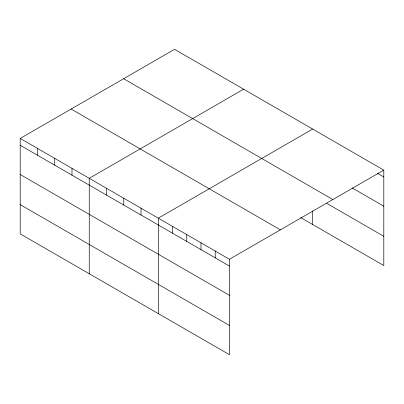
<?xml version="1.0" encoding="UTF-8"?>
<svg xmlns="http://www.w3.org/2000/svg" width="404" height="404" viewBox="0 0 404 404"><rect width="100%" height="100%" fill="white"/><g stroke="black" fill="none" stroke-linecap="round" stroke-linejoin="round"><path stroke-width="0.61" d="M20.2 138.446L229.442 259.247L229.442 354.677L20.2 233.871L20.2 138.446L174.558 49.323L383.8 170.129L383.8 265.554L300.788 217.63M243.607 89.193L89.249 178.31L89.249 273.735M312.656 129.058L158.297 218.175L158.297 313.6M229.442 259.247L383.8 170.129M377.477 173.286L383.8 176.937M352.182 187.926L383.8 206.181M123.619 78.735L332.861 199.541M326.886 203.454L383.8 236.315M71.139 109.035L280.381 229.841M20.2 145.253L229.442 266.059M20.2 174.498L229.442 295.299M20.2 204.626L229.442 325.432M312.656 210.792L312.656 224.483M215.211 251.036L215.211 257.843M200.985 242.819L200.985 249.627M186.754 234.603L186.754 241.415M172.528 226.392L172.528 233.199M141.036 208.206L141.036 215.019M123.775 198.243L123.775 205.05M106.51 188.274L106.51 195.087M71.988 168.342L71.988 175.154M54.727 158.378L54.727 165.186M37.461 148.409L37.461 155.222"/></g></svg>
